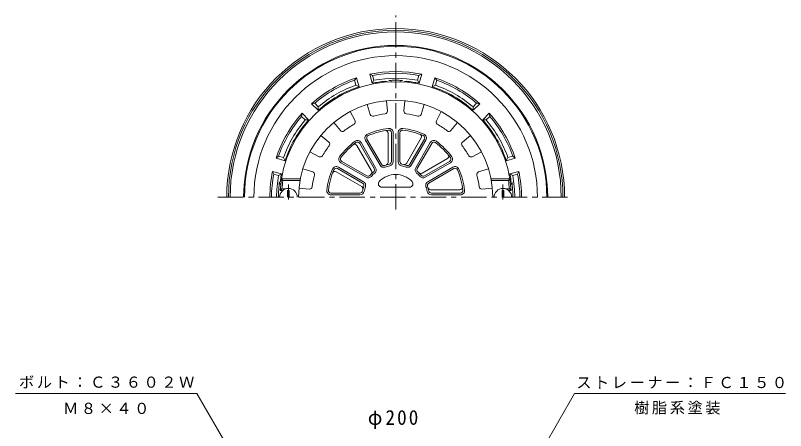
# Model space of a CAD drawing. Units: millimetres, scale not verified. Extents: x -261 to 216, y -346 to 372.
# Drawn here: x -260.5 to 195.4, y 126.1 to 372.1 of the extents above; entities that cross this region are included whole.
import ezdxf

# ---------------------------------------------------------------- set-up
doc = ezdxf.new("R2010")
doc.units = ezdxf.units.MM
doc.header["$LTSCALE"] = 3
doc.linetypes.add('CHAIN1', pattern=[8, 5, -1, 1, -1])
for name, color, linetype, lineweight in [('0-0_通り芯', 3, 'Continuous', 9), ('0-1_躯体', 2, 'Continuous', 9), ('0-2_仕上', 6, 'Continuous', 9), ('0-4_その他', 7, 'Continuous', 9), ('0-5_寸法', 7, 'Continuous', 9)]:
    doc.layers.add(name, color=color, linetype=linetype, lineweight=lineweight)
doc.styles.add('ＭＳ ゴシック', font='')
doc.styles.get('ＭＳ ゴシック').set_extended_font_data('MS Gothic')

msp = doc.modelspace()

# ---------------------------------------------------------------- linework, layer by layer
at = {"layer": '0-0_通り芯', "linetype": 'CHAIN1'}
for p, q in [((-35.398, 257.036), (-35.398, 372.088)), ((-140.594, 264.322), (68.207, 264.322))]:
    msp.add_line(p, q, dxfattribs=at)
at = {"layer": '0-0_通り芯'}
for radius in [100, 99, 98]:
    msp.add_arc((-35.398, 264.322), radius, 0, 180, dxfattribs=at)
at = {"layer": '0-1_躯体'}
for p, q in [((-58.516, 335.145), (-59.681, 333.695)), ((-58.902, 330.789), (-59.681, 333.695)), ((-57.09, 329.824), (-58.516, 335.145)), ((-48.277, 333.636), (-49.363, 331.894)), ((-48.277, 333.636), (-49.055, 336.542)), ((-22.52, 333.636), (-21.741, 336.542)), ((-22.52, 333.636), (-21.433, 331.894)), ((-20.008, 337.215), (-21.741, 336.542)), ((-21.433, 331.894), (-20.008, 337.215)), ((-11.894, 330.789), (-11.116, 333.695)), ((-58.902, 330.789), (-57.09, 329.824)), ((-11.894, 330.789), (-13.706, 329.824)), ((-81.208, 317.911), (-83.336, 320.038)), ((10.412, 317.911), (12.539, 320.038)), ((10.482, 315.859), (14.377, 319.754)), ((14.377, 319.754), (12.539, 320.038)), ((-81.208, 317.911), (-81.278, 315.859)), ((10.412, 317.911), (10.482, 315.859)), ((-90.83, 314.097), (-91.114, 312.26)), ((-88.986, 310.132), (-91.114, 312.26)), ((-86.935, 310.202), (-90.83, 314.097)), ((-88.986, 310.132), (-86.935, 310.202)), ((18.19, 310.132), (16.139, 310.202)), ((18.19, 310.132), (20.318, 312.26)), ((-101.865, 287.826), (-104.771, 288.605)), ((-101.865, 287.826), (-100.9, 286.015)), ((31.068, 287.826), (30.103, 286.015)), ((30.103, 286.015), (35.424, 287.44)), ((31.068, 287.826), (33.975, 288.605)), ((35.424, 287.44), (33.975, 288.605)), ((-104.712, 277.201), (-102.97, 278.287)), ((33.916, 277.201), (32.174, 278.287)), ((-104.712, 277.201), (-107.618, 277.98)), ((33.916, 277.201), (36.822, 277.98))]:
    msp.add_line(p, q, dxfattribs=at)
for points in [[(-49.363, 331.894), (-50.789, 337.215), (-49.055, 336.542)], [(-13.706, 329.824), (-12.28, 335.145), (-11.116, 333.695)], [(-81.278, 315.859), (-85.173, 319.754), (-83.336, 320.038)], [(16.139, 310.202), (20.034, 314.097), (20.318, 312.26)], [(-100.9, 286.015), (-106.221, 287.44), (-104.771, 288.605)], [(-102.97, 278.287), (-108.291, 279.713), (-107.618, 277.98)], [(32.174, 278.287), (37.495, 279.713), (36.822, 277.98)]]:
    msp.add_lwpolyline(points, dxfattribs=at)
for centre, radius, start, end in [((-35.398, 264.322), 90, 0, 180), ((-35.398, 264.322), 89.5, 0, 180), ((-35.398, 264.322), 83.941, 0, 180), ((-35.398, 264.322), 74.5, 78.07777, 101.92224), ((-35.398, 264.322), 73.5, 79.29149, 100.70854), ((-35.398, 264.322), 74.5, 108.07777, 131.92224), ((-35.398, 264.322), 73.5, 109.29149, 130.70854), ((-35.398, 264.322), 69, 95.13783, 101.67665), ((-35.398, 264.322), 70.5, 79.47449, 100.52557), ((-41.398, 331.053), 2, 53.16331, 95.13788), ((-35.398, 264.322), 69.376, 86.59644, 93.40356), ((-39.398, 331.579), 2, 36.91673, 93.40337), ((-31.398, 331.579), 2, 86.59663, 143.08327), ((-29.398, 331.053), 2, 84.86212, 126.83669), ((-35.398, 264.322), 69, 78.32338, 84.86217), ((-35.398, 264.322), 74.5, 48.07777, 71.92224), ((-35.398, 264.322), 73.5, 49.29149, 70.70854), ((-35.398, 264.322), 69, 108.32338, 131.67665), ((-35.398, 264.322), 70.5, 109.47449, 130.52557), ((-35.398, 264.322), 69, 48.32338, 71.67665), ((-35.398, 264.322), 70.5, 49.47449, 70.52557), ((-35.398, 264.322), 74.5, 138.07777, 161.92224), ((-35.398, 264.322), 73.5, 139.29149, 160.70854), ((-35.398, 264.322), 70.5, 139.47449, 160.52557), ((-35.398, 264.322), 69, 138.32338, 161.67665), ((-35.398, 264.322), 69, 18.32338, 41.67665), ((-35.398, 264.322), 70.5, 19.47449, 40.52557), ((-35.398, 264.322), 74.5, 18.07777, 41.92224), ((-35.398, 264.322), 73.5, 19.29149, 40.70854), ((-35.398, 264.322), 74.5, 168.07777, 180.00002), ((-35.398, 264.322), 69, 168.32335, 171.41632), ((-35.398, 264.322), 69, 8.58368, 11.67665), ((-35.398, 264.322), 74.5, 0, 11.92224), ((-35.398, 264.322), 73.5, 169.29144, 179.99998), ((-35.398, 264.322), 70.5, 169.47441, 179.99998), ((-35.398, 264.322), 69.376, 172.32347, 180), ((-102.17, 273.322), 2, 172.32343, 228.8118), ((-101.648, 274.322), 2, 171.41681, 213.3887), ((30.851, 274.322), 2, 326.61148, 8.58319), ((31.374, 273.322), 2, 311.1882, 7.67657), ((-35.398, 264.322), 69.376, 0, 7.67653), ((-35.398, 264.322), 70.5, 0, 10.52557), ((-35.398, 264.322), 73.5, 0, 10.70854)]:
    msp.add_arc(centre, radius, start, end, dxfattribs=at)
at = {"layer": '0-2_仕上'}
for p, q in [((-52.22, 319.307), (-50.407, 313.381)), ((-40.898, 321.559), (-40.305, 315.391)), ((-29.898, 321.559), (-30.491, 315.391)), ((-18.576, 319.306), (-20.389, 313.381)), ((-62.383, 315.097), (-59.475, 309.625)), ((-8.413, 315.097), (-11.321, 309.625)), ((-71.981, 308.684), (-68.039, 303.903)), ((1.185, 308.684), (-2.757, 303.903)), ((-39.898, 284.968), (-39.898, 302.352)), ((-37.898, 285.447), (-37.898, 302.614)), ((-36.898, 285.447), (-36.898, 302.614)), ((-33.898, 302.614), (-33.898, 285.447)), ((-32.898, 302.614), (-32.898, 285.447)), ((-79.759, 300.906), (-74.979, 296.963)), ((-47.26, 281.867), (-55.843, 296.734)), ((-53.245, 298.234), (-44.661, 283.367)), ((-52.379, 298.734), (-43.795, 283.867)), ((-28.972, 284.452), (-20.28, 299.507)), ((-27.001, 283.867), (-18.417, 298.734)), ((-26.135, 283.367), (-17.551, 298.234)), ((-14.953, 296.734), (-23.537, 281.867)), ((8.963, 300.906), (4.182, 296.963)), ((-49.618, 279.952), (-58.31, 295.007)), ((-48.126, 281.367), (-56.709, 296.234)), ((-14.087, 296.234), (-22.671, 281.367)), ((-86.173, 291.307), (-80.701, 288.399)), ((15.377, 291.307), (9.905, 288.399)), ((-67.81, 284.767), (-52.943, 276.184)), ((-67.31, 285.633), (-52.443, 277.05)), ((-19.768, 278.542), (-4.714, 287.234)), ((-18.354, 277.05), (-3.487, 285.633)), ((-17.854, 276.184), (-2.987, 284.767)), ((-90.382, 281.144), (-84.457, 279.331)), ((-55.528, 270.748), (-70.583, 279.44)), ((-54.943, 272.72), (-69.81, 281.303)), ((-54.443, 273.585), (-69.31, 282.169)), ((-1.487, 282.169), (-16.354, 273.585)), ((-0.987, 281.303), (-15.854, 272.72)), ((19.586, 281.144), (13.661, 279.331)), ((-102.153, 274.322), (-103.009, 275.322)), ((-91.836, 275.322), (-103.009, 275.322)), ((-92.022, 274.322), (-102.153, 274.322)), ((21.04, 275.322), (32.213, 275.322)), ((21.226, 274.322), (31.357, 274.322)), ((31.357, 274.322), (32.213, 275.322)), ((-102.713, 269.322), (-103.781, 268.322)), ((-100.499, 269.322), (-102.713, 269.322)), ((-92.634, 269.822), (-86.466, 269.23)), ((-43.659, 270.322), (-27.137, 270.322)), ((21.838, 269.822), (15.67, 269.23)), ((29.703, 269.322), (31.916, 269.322)), ((31.916, 269.322), (32.985, 268.322)), ((-102.298, 268.322), (-103.781, 268.322)), ((-98.398, 268.322), (-99.398, 268.322)), ((-99.398, 264.322), (-99.398, 268.322)), ((-98.398, 264.322), (-98.398, 268.322)), ((-73.69, 266.822), (-56.523, 266.822)), ((-73.69, 265.822), (-56.523, 265.822)), ((-14.752, 268.822), (2.631, 268.822)), ((-14.273, 266.822), (2.893, 266.822)), ((-14.273, 265.822), (2.893, 265.822)), ((27.602, 268.322), (28.602, 268.322)), ((27.602, 264.322), (27.602, 268.322)), ((28.602, 264.322), (28.602, 268.322)), ((31.502, 268.322), (32.985, 268.322))]:
    msp.add_line(p, q, dxfattribs=at)
at = {"layer": '0-2_仕上', "linetype": 'CHAIN1'}
for p, q in [((-98.898, 263.047), (-98.898, 271.93)), ((28.102, 263.047), (28.102, 271.93))]:
    msp.add_line(p, q, dxfattribs=at)
at = {"layer": '0-2_仕上'}
for centre, radius, start, end in [((-35.398, 264.322), 68.5, 3.34764, 176.65236), ((-35.398, 264.322), 57.5, 0, 180), ((-41.798, 315.247), 1.5, 277.16493, 5.48952), ((-28.998, 315.247), 1.5, 174.51088, 262.83612), ((-48.973, 313.82), 1.5, 197.01088, 285.33612), ((-35.398, 264.322), 49.825, 97.16351, 105.33641), ((-35.398, 264.322), 49.825, 74.66351, 82.83641), ((-21.823, 313.82), 1.5, 254.66493, 342.98952), ((-35.398, 264.322), 49.825, 119.66351, 127.83641), ((-60.799, 308.921), 1.5, 299.66493, 27.98952), ((-9.997, 308.921), 1.5, 152.01088, 240.33612), ((-35.398, 264.322), 49.825, 52.16351, 60.33641), ((-66.882, 304.857), 1.5, 219.51088, 307.83612), ((-51.08, 299.484), 2.5, 114.0365, 210), ((-35.398, 264.322), 41, 95.96355, 114.03645), ((-35.398, 264.322), 40, 95.96353, 114.0365), ((-41.398, 302.352), 1.5, 0.00032, 98.96524), ((-39.398, 302.614), 2.5, 0, 95.96289), ((-39.398, 302.614), 1.5, 0.00032, 95.96295), ((-31.398, 302.614), 2.5, 84.0365, 180), ((-31.398, 302.614), 1.5, 84.0376, 180), ((-35.398, 264.322), 40, 65.96353, 84.0365), ((-35.398, 264.322), 41, 65.96355, 84.03645), ((-21.58, 300.257), 1.5, 330.00032, 68.96524), ((-19.716, 299.484), 2.5, 330, 65.96289), ((-3.915, 304.857), 1.5, 232.16493, 320.48952), ((-75.933, 295.806), 1.5, 322.16493, 50.48952), ((-35.398, 264.322), 41, 125.96355, 144.03645), ((-35.398, 264.322), 40, 125.96353, 144.0365), ((-58.008, 295.484), 2.5, 30, 125.96289), ((-58.008, 295.484), 1.5, 30.00032, 125.96295), ((-51.08, 299.484), 1.5, 114.0376, 210), ((-19.716, 299.484), 1.5, 330.00032, 65.96295), ((-12.788, 295.484), 2.5, 54.0365, 150), ((-12.788, 295.484), 1.5, 54.0376, 150), ((-35.398, 264.322), 40, 35.96353, 54.0365), ((-35.398, 264.322), 41, 35.96355, 54.03645), ((5.137, 295.806), 1.5, 129.51088, 217.83612), ((-35.398, 264.322), 49.825, 142.16351, 150.33641), ((-59.609, 294.257), 1.5, 30.00032, 128.96524), ((-35.398, 264.322), 49.825, 29.66351, 37.83641), ((-79.997, 289.724), 1.5, 242.01088, 330.33612), ((-66.56, 286.932), 2.5, 144.0365, 240), ((-66.56, 286.932), 1.5, 144.0376, 240), ((-5.464, 288.533), 1.5, 300.00032, 38.96524), ((-4.237, 286.932), 1.5, 300.00032, 35.96295), ((-4.237, 286.932), 2.5, 300, 35.96289), ((9.201, 289.724), 1.5, 209.66493, 297.98952), ((-42.496, 284.617), 2.5, 210, 289.2773), ((-42.496, 284.617), 1.5, 210, 289.27898), ((-35.398, 264.322), 20, 100.72209, 109.2778), ((-35.398, 264.322), 19, 100.72221, 109.27795), ((-41.398, 284.968), 1.5, 286.20583, 0.00032), ((-39.398, 285.447), 1.5, 280.72307, 0.00032), ((-39.398, 285.447), 2.5, 280.72171, 0), ((-31.398, 285.447), 2.5, 180, 259.2773), ((-31.398, 285.447), 1.5, 180, 259.27898), ((-35.398, 264.322), 19, 70.72221, 79.27795), ((-35.398, 264.322), 20, 70.72209, 79.2778), ((-30.271, 285.202), 1.5, 256.20583, 330.00032), ((-28.3, 284.617), 2.5, 250.72171, 330), ((-28.3, 284.617), 1.5, 250.72307, 330.00032), ((-84.896, 277.897), 1.5, 344.66493, 72.98952), ((-35.398, 264.322), 41, 155.96355, 174.03645), ((-35.398, 264.322), 40, 155.96353, 174.0365), ((-70.56, 280.004), 2.5, 60, 155.96289), ((-71.333, 278.141), 1.5, 60.00032, 158.96524), ((-70.56, 280.004), 1.5, 60.00032, 155.96295), ((-35.398, 264.322), 20, 130.72209, 139.2778), ((-50.917, 279.202), 1.5, 316.20583, 30.00032), ((-35.398, 264.322), 19, 130.72221, 139.27795), ((-49.425, 280.617), 1.5, 310.72307, 30.00032), ((-49.425, 280.617), 2.5, 310.72171, 30), ((-21.372, 280.617), 2.5, 150, 229.2773), ((-35.398, 264.322), 19, 40.72221, 49.27795), ((-21.372, 280.617), 1.5, 150, 229.27898), ((-35.398, 264.322), 20, 40.72209, 49.2778), ((-20.518, 279.841), 1.5, 226.20583, 300.00032), ((-0.237, 280.004), 2.5, 24.0365, 120), ((-0.237, 280.004), 1.5, 24.0376, 120), ((-35.398, 264.322), 40, 5.96353, 24.0365), ((-35.398, 264.322), 41, 5.96355, 24.03645), ((14.1, 277.897), 1.5, 107.01088, 195.33612), ((-35.398, 264.322), 67.5, 171.48036, 175.752), ((-35.398, 264.322), 49.825, 164.66351, 172.83641), ((-55.693, 271.421), 2.5, 340.72171, 60), ((-51.693, 278.349), 2.5, 240, 319.2773), ((-51.693, 278.349), 1.5, 240, 319.27898), ((-43.659, 272.322), 2, 135.92184, 270), ((-35.398, 264.322), 13.5, 44.07935, 135.92065), ((-27.137, 272.322), 2, 270, 44.07816), ((-19.104, 278.349), 2.5, 220.72171, 300), ((-19.104, 278.349), 1.5, 220.72307, 300.00032), ((-15.104, 271.421), 2.5, 120, 199.2773), ((-35.398, 264.322), 49.825, 7.16351, 15.33641), ((-35.398, 264.322), 67.5, 4.248, 8.51964), ((-98.898, 264.322), 5.25, 0, 180), ((-86.323, 270.723), 1.5, 264.51088, 352.83612), ((-56.278, 269.449), 1.5, 346.20583, 60.00032), ((-35.398, 264.322), 20, 160.72209, 169.2778), ((-55.693, 271.421), 1.5, 340.72307, 60.00032), ((-35.398, 264.322), 19, 160.72221, 169.27795), ((-35.398, 264.322), 19, 10.72221, 19.27795), ((-15.104, 271.421), 1.5, 120, 199.27898), ((-35.398, 264.322), 20, 10.72209, 19.2778), ((-14.752, 270.322), 1.5, 196.20583, 270.00032), ((2.631, 270.322), 1.5, 270.00032, 8.96524), ((15.527, 270.723), 1.5, 187.16493, 275.48952), ((28.102, 264.322), 5.25, 0, 180), ((-73.69, 268.322), 2.5, 174.0365, 270), ((-73.69, 268.322), 1.5, 174.0376, 270), ((-56.523, 268.322), 1.5, 270, 349.27898), ((-56.523, 268.322), 2.5, 270, 349.2773), ((-14.273, 268.322), 2.5, 190.72171, 270), ((-14.273, 268.322), 1.5, 190.72307, 270.00032), ((2.893, 268.322), 2.5, 270, 5.96289), ((2.893, 268.322), 1.5, 270.00032, 5.96295)]:
    msp.add_arc(centre, radius, start, end, dxfattribs=at)
at = {"layer": '0-5_寸法'}
for p, q in [((-153.082, 148.144), (-260.528, 148.144)), ((-78.398, 18.787), (-153.082, 148.144)), ((8.844, 41.345), (70.505, 148.144)), ((70.505, 148.144), (195.442, 148.144))]:
    msp.add_line(p, q, dxfattribs=at)

# ---------------------------------------------------------------- texts
at = {"layer": '0-4_その他', "color": 2, "insert": (-51.898, 127.144), "char_height": 8.798, "attachment_point": 7, "style": 'ＭＳ ゴシック'}
msp.add_mtext('\\T1.21;\\W0.95;φ200', dxfattribs=at)
at = {"layer": '0-5_寸法', "char_height": 6.598, "attachment_point": 7, "style": 'ＭＳ ゴシック'}
for s, insert in [('\\T1.17;ボルト：Ｃ３６０２Ｗ', (-258.377, 151.151)), ('\\T1.17;ストレーナー：ＦＣ１５０', (71.511, 150.983)), ('\\T1.17;Ｍ８×４０', (-232.305, 135.882)), ('\\T1.17;樹脂系塗装', (105.781, 135.64))]:
    msp.add_mtext(s, dxfattribs=dict(at, insert=insert))

doc.saveas('drawing.dxf')
